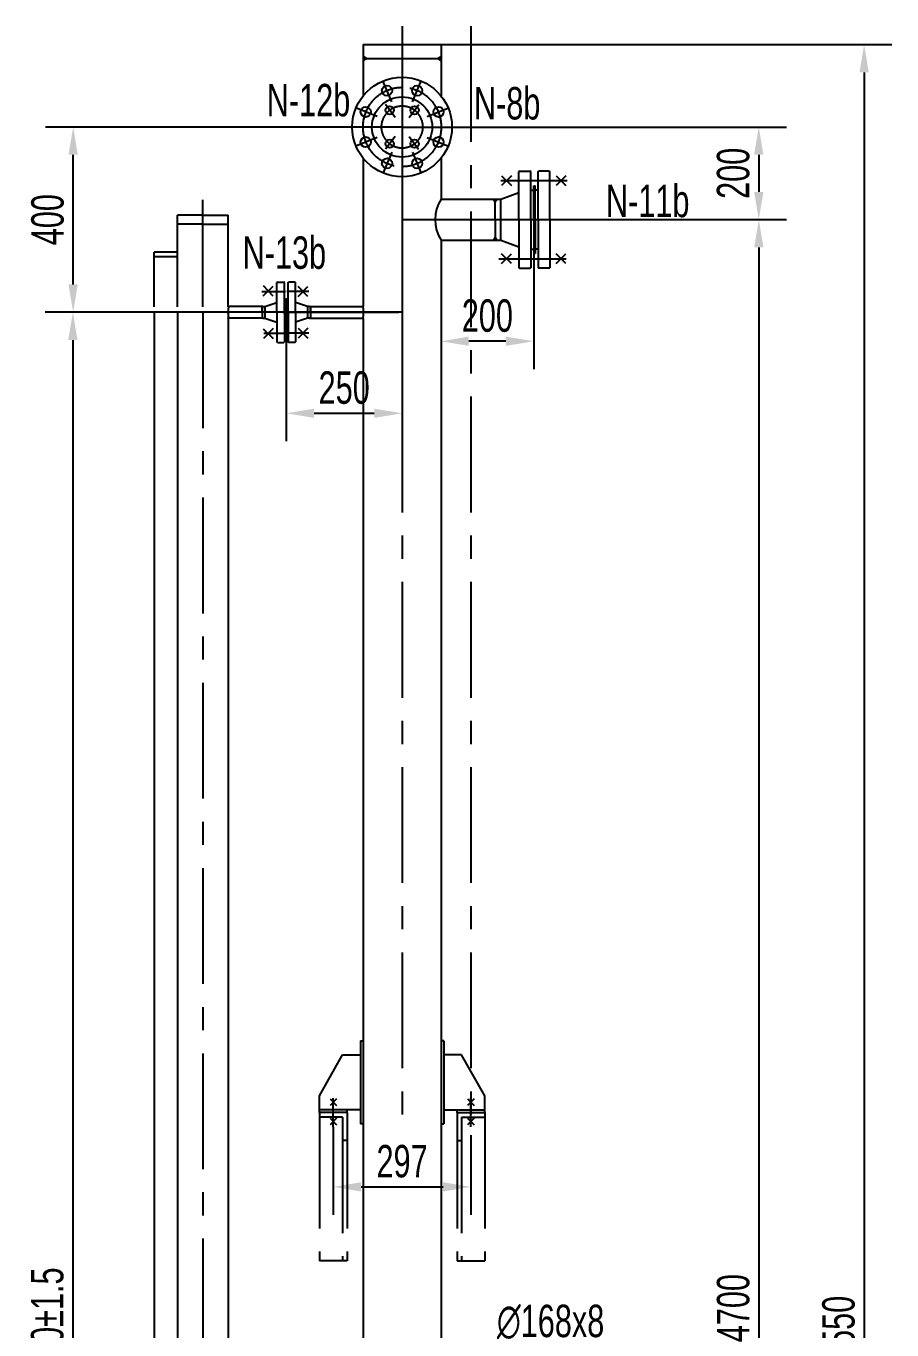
# Model space of a CAD drawing. Extents: x -2 to 23782, y -2 to 16822.
# Drawn here: x 5849 to 7718, y 4291 to 7106 of the extents above; entities that cross this region are included whole.
import ezdxf
from ezdxf.enums import TextEntityAlignment as Align

# ---------------------------------------------------------------- set-up
doc = ezdxf.new("R2010")
doc.units = 0
doc.header["$LTSCALE"] = 200
doc.header["$MEASUREMENT"] = 0
doc.linetypes.add('G', pattern=[2, 1.25, -0.25, 0.25, -0.25])
doc.linetypes.add('K', pattern=[2.5, 1.25, -0.25, 0.25, -0.25, 0.25, -0.25])
doc.layers.get('0').update_dxf_attribs({"linetype": 'CONTINUOUS'})
doc.layers.get('DEFPOINTS').update_dxf_attribs({"linetype": 'CONTINUOUS'})
for name, color, linetype in [('01', 7, 'CONTINUOUS'), ('02', 1, 'CONTINUOUS'), ('05', 4, 'G'), ('07', 6, 'K'), ('08', 1, 'CONTINUOUS'), ('11', 3, 'CONTINUOUS')]:
    doc.layers.add(name, color=color, linetype=linetype)
doc.styles.get("Standard").update_dxf_attribs({"font": 'thenor.shx', "width": 0.707, "bigfont": 'hztxt.shx'})
doc.dimstyles.new('INTE', dxfattribs={"dimscale": 20, "dimtxt": 3.5, "dimasz": 3, "dimexe": 3, "dimexo": 0, "dimgap": 1, "dimtad": 1, "dimdec": 3, "dimdsep": 46, "dimtxsty": 'Standard', "dimcen": 0, "dimclrd": 1, "dimclre": 1, "dimclrt": 3, "dimaunit": 1, "dimadec": 0, "dimazin": 0, "dimtfac": 1, "dimtdec": 4, "dimtofl": 0, "dimtmove": 0, "dimatfit": 0, "dimfxl": 0, "dimtzin": 0, "dimarcsym": 0})
doc.dimstyles.new('INTE_CIR_CIR7', dxfattribs={"dimscale": 20, "dimtxt": 3.5, "dimasz": 3, "dimexe": 3, "dimexo": 0, "dimgap": 1, "dimtad": 1, "dimtoh": 1, "dimdec": 3, "dimdsep": 46, "dimtxsty": 'Standard', "dimcen": 0, "dimclrd": 1, "dimclre": 1, "dimclrt": 3, "dimadec": 0, "dimazin": 0, "dimtfac": 1, "dimtdec": 4, "dimtmove": 0, "dimatfit": 3, "dimfxl": 0, "dimtzin": 0, "dimarcsym": 0})

# ---------------------------------------------------------------- blocks, each defined once
blk = doc.blocks.new('*D110')
at = {"color": 1, "linetype": 'ByBlock'}
for p, q in [((7638.9, 7987.6), (8114, 7987.6)), ((8054, 7927.6), (8054, 3347.6)), ((7638.9, 3287.6), (8114, 3287.6))]:
    blk.add_line(p, q, dxfattribs=at)
for points in [[(8044, 7927.6), (8064, 7927.6), (8054, 7987.6)], [(8044, 3347.6), (8064, 3347.6), (8054, 3287.6)]]:
    blk.add_solid(points, dxfattribs=at)
at = {"layer": 'DEFPOINTS', "color": 0, "linetype": 'ByBlock'}
for p in [(7638.9, 7987.6), (7638.9, 3287.6), (8054, 3287.6)]:
    blk.add_point(p, dxfattribs=at)
at = {"color": 3, "linetype": 'ByBlock', "insert": (7999, 5637.6), "char_height": 70, "attachment_point": 5, "rotation": 90}
blk.add_mtext('4700', dxfattribs=at)
blk = doc.blocks.new('*D111')
at = {"color": 1, "linetype": 'ByBlock'}
for p, q in [((7368.2, 8365.6), (8341.2, 8365.6)), ((8281.2, 8305.6), (8281.2, 2875.6)), ((7333.7, 2815.6), (8341.2, 2815.6))]:
    blk.add_line(p, q, dxfattribs=at)
for points in [[(8271.2, 8305.6), (8291.2, 8305.6), (8281.2, 8365.6)], [(8271.2, 2875.6), (8291.2, 2875.6), (8281.2, 2815.6)]]:
    blk.add_solid(points, dxfattribs=at)
at = {"layer": 'DEFPOINTS', "color": 0, "linetype": 'ByBlock'}
for p in [(7368.2, 8365.6), (7333.7, 2815.6), (8281.2, 2815.6)]:
    blk.add_point(p, dxfattribs=at)
at = {"color": 3, "linetype": 'ByBlock', "insert": (8226.2, 5590.6), "char_height": 70, "attachment_point": 5, "rotation": 90}
blk.add_mtext('5550', dxfattribs=at)
blk = doc.blocks.new('*D112')
at = {"color": 1, "linetype": 'ByBlock'}
for p, q in [((6403.3, 6487.9), (5890.2, 6487.9)), ((5950.2, 6427.9), (5950.2, 2147.9)), ((6410.6, 2087.9), (5890.2, 2087.9))]:
    blk.add_line(p, q, dxfattribs=at)
for points in [[(5940.2, 6427.9), (5960.2, 6427.9), (5950.2, 6487.9)], [(5940.2, 2147.9), (5960.2, 2147.9), (5950.2, 2087.9)]]:
    blk.add_solid(points, dxfattribs=at)
at = {"layer": 'DEFPOINTS', "color": 0, "linetype": 'ByBlock'}
for p in [(6403.3, 6487.9), (5950.2, 2087.9), (6410.6, 2087.9)]:
    blk.add_point(p, dxfattribs=at)
at = {"color": 3, "linetype": 'ByBlock', "insert": (5895.2, 4287.9), "char_height": 70, "attachment_point": 5, "rotation": 90}
blk.add_mtext('4400±1.5', dxfattribs=at)
blk = doc.blocks.new('*D121')
at = {"color": 1, "linetype": 'ByBlock'}
for p, q in [((7163.8, 8187.6), (6514.5, 8187.6)), ((6574.5, 7847.6), (6574.5, 8127.6)), ((7284.2, 7787.6), (6514.5, 7787.6))]:
    blk.add_line(p, q, dxfattribs=at)
for points in [[(6564.5, 8127.6), (6584.5, 8127.6), (6574.5, 8187.6)], [(6564.5, 7847.6), (6584.5, 7847.6), (6574.5, 7787.6)]]:
    blk.add_solid(points, dxfattribs=at)
at = {"layer": 'DEFPOINTS', "color": 0, "linetype": 'ByBlock'}
for p in [(6574.5, 8187.6), (7163.8, 8187.6), (7284.2, 7787.6)]:
    blk.add_point(p, dxfattribs=at)
at = {"color": 3, "linetype": 'ByBlock', "insert": (6519.5, 7987.6), "char_height": 70, "attachment_point": 5, "rotation": 90}
blk.add_mtext('400', dxfattribs=at)
blk = doc.blocks.new('*D122')
at = {"color": 1, "linetype": 'ByBlock'}
for p, q in [((10634.4, 8452.3), (10634.4, 7556.3)), ((10384.4, 7687.5), (10384.4, 7556.3)), ((10444.4, 7616.3), (10574.4, 7616.3))]:
    blk.add_line(p, q, dxfattribs=at)
for points in [[(10444.4, 7626.3), (10444.4, 7606.3), (10384.4, 7616.3)], [(10574.4, 7626.3), (10574.4, 7606.3), (10634.4, 7616.3)]]:
    blk.add_solid(points, dxfattribs=at)
at = {"layer": 'DEFPOINTS', "color": 0, "linetype": 'ByBlock'}
for p in [(10634.4, 8452.3), (10384.4, 7687.5), (10634.4, 7616.3)]:
    blk.add_point(p, dxfattribs=at)
at = {"color": 3, "linetype": 'ByBlock', "insert": (10509.4, 7671.3), "char_height": 70, "attachment_point": 5}
blk.add_mtext('250', dxfattribs=at)
blk = doc.blocks.new('*D123')
at = {"color": 1, "linetype": 'ByBlock'}
for p, q in [((7404.7, 8187.6), (8113.9, 8187.6)), ((8053.9, 8127.6), (8053.9, 8047.6)), ((7284.2, 7987.6), (8113.9, 7987.6))]:
    blk.add_line(p, q, dxfattribs=at)
for points in [[(8043.9, 8127.6), (8063.9, 8127.6), (8053.9, 8187.6)], [(8043.9, 8047.6), (8063.9, 8047.6), (8053.9, 7987.6)]]:
    blk.add_solid(points, dxfattribs=at)
at = {"layer": 'DEFPOINTS', "color": 0, "linetype": 'ByBlock'}
for p in [(7404.7, 8187.6), (7284.2, 7987.6), (8053.9, 7987.6)]:
    blk.add_point(p, dxfattribs=at)
at = {"color": 3, "linetype": 'ByBlock', "insert": (7998.9, 8087.6), "char_height": 70, "attachment_point": 5, "rotation": 90}
blk.add_mtext('200', dxfattribs=at)
blk = doc.blocks.new('*D379')
at = {"color": 1, "linetype": 'ByBlock'}
for p, q in [((6512.1, 4728.9), (6512.1, 4539.6)), ((6809.1, 4711), (6809.1, 4539.6)), ((6572.1, 4599.6), (6749.1, 4599.6))]:
    blk.add_line(p, q, dxfattribs=at)
for points in [[(6572.1, 4609.6), (6572.1, 4589.6), (6512.1, 4599.6)], [(6749.1, 4609.6), (6749.1, 4589.6), (6809.1, 4599.6)]]:
    blk.add_solid(points, dxfattribs=at)
at = {"layer": 'DEFPOINTS', "color": 0, "linetype": 'ByBlock'}
for p in [(6512.1, 4728.9), (6809.1, 4711), (6809.1, 4599.6)]:
    blk.add_point(p, dxfattribs=at)
at = {"color": 3, "linetype": 'ByBlock', "insert": (6660.6, 4654.6), "char_height": 70, "attachment_point": 5}
blk.add_mtext('297', dxfattribs=at)
blk = doc.blocks.new('*D380')
at = {"color": 1, "linetype": 'ByBlock'}
for p, q in [((6744.6, 4337.9), (6744.6, 4192.9)), ((6576.6, 4287.9), (6576.6, 4192.9)), ((6516.6, 4252.9), (6456.6, 4252.9)), ((6804.6, 4252.9), (7097.6, 4252.9))]:
    blk.add_line(p, q, dxfattribs=at)
for points in [[(6516.6, 4262.9), (6516.6, 4242.9), (6576.6, 4252.9)], [(6804.6, 4262.9), (6804.6, 4242.9), (6744.6, 4252.9)]]:
    blk.add_solid(points, dxfattribs=at)
at = {"layer": 'DEFPOINTS', "color": 0, "linetype": 'ByBlock'}
for p in [(6744.6, 4337.9), (6576.6, 4287.9), (6744.6, 4252.9)]:
    blk.add_point(p, dxfattribs=at)
at = {"color": 3, "linetype": 'ByBlock', "insert": (6981.1, 4307.9), "char_height": 70, "attachment_point": 5}
blk.add_mtext('∅168x8', dxfattribs=at)
blk = doc.blocks.new('*D381')
at = {"color": 1, "linetype": 'ByBlock'}
for p, q in [((6744.6, 6614.9), (6744.6, 6365.3)), ((6944.6, 6614.9), (6944.6, 6365.3)), ((6884.6, 6425.3), (6804.6, 6425.3))]:
    blk.add_line(p, q, dxfattribs=at)
for points in [[(6804.6, 6435.3), (6804.6, 6415.3), (6744.6, 6425.3)], [(6884.6, 6435.3), (6884.6, 6415.3), (6944.6, 6425.3)]]:
    blk.add_solid(points, dxfattribs=at)
at = {"layer": 'DEFPOINTS', "color": 0, "linetype": 'ByBlock'}
for p in [(6744.6, 6614.9), (6944.6, 6614.9), (6744.6, 6425.3)]:
    blk.add_point(p, dxfattribs=at)
at = {"color": 3, "linetype": 'ByBlock', "insert": (6844.6, 6480.3), "char_height": 70, "attachment_point": 5}
blk.add_mtext('200', dxfattribs=at)

msp = doc.modelspace()

# ---------------------------------------------------------------- linework, layer by layer
at = {"layer": '01'}
for p, q in [((6576.627, 7065.8518), (6744.627, 7065.8518)), ((6576.627, 7065.8518), (6576.627, 6954.9357)), ((6744.627, 7065.8518), (6744.627, 6954.9357)), ((6583.627, 7035.8518), (6576.627, 7039.8932)), ((6737.627, 7035.8518), (6744.627, 7039.8932)), ((6576.627, 7035.8518), (6744.627, 7035.8518)), ((6583.627, 7035.8518), (6576.627, 7031.8103)), ((6584.627, 7035.8518), (6583.627, 7035.8518)), ((6583.627, 7035.8518), (6584.627, 7035.8518)), ((6736.627, 7035.8518), (6737.627, 7035.8518)), ((6737.627, 7035.8518), (6744.627, 7031.8103)), ((6576.627, 6820.7679), (6576.627, 6750.8518)), ((6576.627, 6820.0394), (6576.627, 6500.3518)), ((6744.627, 6820.7679), (6744.627, 6732.3518)), ((6896.4615, 6782.7084), (6875.2483, 6761.4952)), ((6875.2483, 6782.7084), (6896.4615, 6761.4952)), ((6944.627, 6760.8518), (6947.627, 6760.8518)), ((7014.0057, 6782.7084), (6992.7925, 6761.4952)), ((6992.7925, 6782.7084), (7014.0057, 6761.4952)), ((6861.627, 6726.3518), (6858.1629, 6732.3518)), ((6861.627, 6726.3518), (6865.0911, 6732.3518)), ((6873.627, 6732.3018), (6912.627, 6746.3518)), ((6873.627, 6643.4018), (6873.627, 6732.3518)), ((6175.627, 6499.8174), (6175.627, 6697.8518)), ((6230.627, 6697.8518), (6175.627, 6697.8518)), ((6230.627, 6677.8518), (6175.627, 6677.8518)), ((6230.627, 6697.8518), (6285.627, 6697.8518)), ((6230.627, 6677.8518), (6285.627, 6677.8518)), ((6285.627, 6499.8174), (6285.627, 6697.8518)), ((6861.627, 6649.3518), (6858.1629, 6643.3518)), ((6861.627, 6649.3518), (6865.0911, 6643.3518)), ((6125.627, 6499.8174), (6125.627, 6617.8518)), ((6175.627, 6617.8518), (6125.627, 6617.8518)), ((6744.627, 6643.3518), (6744.627, 2032.3518)), ((6873.627, 6643.4018), (6912.627, 6629.3518)), ((6175.627, 6607.8518), (6125.627, 6607.8518)), ((6875.2483, 6592.9952), (6896.4615, 6614.2084)), ((6896.4615, 6592.9952), (6875.2483, 6614.2084)), ((6944.627, 6614.8518), (6947.627, 6614.8518)), ((6992.7925, 6592.9952), (7014.0057, 6614.2084)), ((7014.0057, 6592.9952), (6992.7925, 6614.2084)), ((6360.8916, 6523.52), (6382.6577, 6544.1655)), ((6382.0974, 6522.9597), (6361.4519, 6544.7258)), ((6436.1969, 6522.2452), (6457.4101, 6543.4584)), ((6457.4101, 6522.2452), (6436.1969, 6543.4584)), ((6364.627, 6500.3518), (6390.627, 6508.8518)), ((6456.627, 6500.3518), (6430.627, 6508.8518)), ((6125.627, 6487.8518), (6125.627, 1957.8518)), ((6175.627, 6487.8518), (6175.627, 1857.8518)), ((6285.627, 6487.8518), (6285.627, 2099.8174)), ((6360.359, 6500.3518), (6285.7111, 6500.3518)), ((6360.359, 6475.3518), (6285.7111, 6475.3518)), ((6364.627, 6500.3518), (6364.627, 6475.3518)), ((6364.627, 6475.3518), (6390.627, 6466.8518)), ((6456.627, 6475.3518), (6430.627, 6466.8518)), ((6456.627, 6500.3518), (6456.627, 6475.3518)), ((6460.8949, 6500.3518), (6576.627, 6500.3518)), ((6460.8949, 6475.3518), (6576.627, 6475.3518)), ((6576.627, 6475.3518), (6576.627, 2100.3518)), ((6576.627, 6475.3518), (6576.627, 6387.8518)), ((6360.8916, 6452.1836), (6382.6577, 6431.538)), ((6382.0974, 6452.7438), (6361.4519, 6430.9778)), ((6457.4101, 6453.4584), (6436.1969, 6432.2452)), ((6436.1969, 6453.4584), (6457.4101, 6432.2452)), ((6570.627, 4914.8483), (6570.627, 4735.8483)), ((6750.627, 4914.8483), (6750.627, 4735.8483)), ((6505.1659, 4789.3511), (6519.3081, 4775.209)), ((6519.3081, 4789.3511), (6505.1659, 4775.209)), ((6816.088, 4789.3511), (6801.9459, 4775.209)), ((6801.9459, 4789.3511), (6816.088, 4775.209)), ((6505.1659, 4747.925), (6519.3081, 4733.7828)), ((6519.3081, 4747.925), (6505.1659, 4733.7828)), ((6816.088, 4747.925), (6801.9459, 4733.7828)), ((6801.9459, 4747.925), (6816.088, 4733.7828))]:
    msp.add_line(p, q, dxfattribs=at)
at = {"layer": '01', "ltscale": 2}
for p, q in [((6913.627, 6792.8518), (6912.627, 6791.8518)), ((6912.627, 6687.8518), (6912.627, 6791.8518)), ((6913.627, 6792.8518), (6937.227, 6792.8518)), ((6938.227, 6791.8518), (6937.227, 6792.8518)), ((6938.227, 6687.8518), (6938.227, 6791.8518)), ((6954.027, 6791.8518), (6955.027, 6792.8518)), ((6954.027, 6687.8518), (6954.027, 6791.8518)), ((6978.627, 6792.8518), (6955.027, 6792.8518)), ((6978.627, 6792.8518), (6979.627, 6791.8518)), ((6979.627, 6687.8518), (6979.627, 6791.8518)), ((6944.627, 6687.8518), (6944.627, 6760.8518)), ((6947.627, 6687.8518), (6947.627, 6760.8518)), ((6744.627, 6732.3518), (6873.627, 6732.3518)), ((6938.227, 6751.3518), (6944.627, 6751.3518)), ((6954.027, 6751.3518), (6947.627, 6751.3518)), ((6861.627, 6687.8518), (6861.627, 6726.3518)), ((6861.627, 6687.8518), (6861.627, 6649.3518)), ((6912.627, 6687.8518), (6912.627, 6583.8518)), ((6938.227, 6687.8518), (6938.227, 6583.8518)), ((6944.627, 6687.8518), (6944.627, 6614.8518)), ((6947.627, 6687.8518), (6947.627, 6614.8518)), ((6954.027, 6687.8518), (6954.027, 6583.8518)), ((6979.627, 6687.8518), (6979.627, 6583.8518)), ((6744.627, 6643.3518), (6873.627, 6643.3518)), ((6938.227, 6624.3518), (6944.627, 6624.3518)), ((6954.027, 6624.3518), (6947.627, 6624.3518)), ((6913.627, 6582.8518), (6912.627, 6583.8518)), ((6913.627, 6582.8518), (6937.227, 6582.8518)), ((6938.227, 6583.8518), (6937.227, 6582.8518)), ((6954.027, 6583.8518), (6955.027, 6582.8518)), ((6978.627, 6582.8518), (6955.027, 6582.8518)), ((6978.627, 6582.8518), (6979.627, 6583.8518)), ((6570.627, 4914.8483), (6576.627, 4914.8483)), ((6750.627, 4914.8483), (6744.627, 4914.8483)), ((6482.127, 4795.8483), (6532.127, 4884.8483)), ((6532.127, 4884.8483), (6570.627, 4884.8483)), ((6789.127, 4884.8483), (6750.627, 4884.8483)), ((6839.127, 4795.8483), (6789.127, 4884.8483)), ((6482.127, 4759.8483), (6482.127, 4795.8483)), ((6839.127, 4759.8483), (6839.127, 4795.8483)), ((6570.627, 4765.8483), (6482.127, 4765.8483)), ((6542.127, 4759.8483), (6482.127, 4759.8483)), ((6542.127, 4759.8483), (6542.127, 4765.8483)), ((6750.627, 4765.8483), (6839.127, 4765.8483)), ((6779.127, 4759.8483), (6779.127, 4765.8483)), ((6779.127, 4759.8483), (6839.127, 4759.8483)), ((6576.627, 4735.8483), (6570.627, 4735.8483)), ((6744.627, 4735.8483), (6750.627, 4735.8483))]:
    msp.add_line(p, q, dxfattribs=at)
at = {"layer": '01', "ltscale": 0.5}
for p, q in [((6391.627, 6552.8518), (6390.627, 6551.8518)), ((6390.627, 6487.8518), (6390.627, 6551.8518)), ((6391.627, 6552.8518), (6405.627, 6552.8518)), ((6406.627, 6551.8518), (6405.627, 6552.8518)), ((6406.627, 6487.8518), (6406.627, 6551.8518)), ((6414.627, 6551.8518), (6415.627, 6552.8518)), ((6414.627, 6487.8518), (6414.627, 6551.8518)), ((6429.627, 6552.8518), (6415.627, 6552.8518)), ((6429.627, 6552.8518), (6430.627, 6551.8518)), ((6430.627, 6487.8518), (6430.627, 6551.8518)), ((6406.627, 6515.8518), (6410.627, 6515.8518)), ((6414.627, 6515.8518), (6410.627, 6515.8518)), ((6410.627, 6487.8518), (6410.627, 6515.8518)), ((6410.627, 6487.8518), (6410.627, 6515.8518)), ((6358.627, 6487.8518), (6358.627, 6500.3518)), ((6358.627, 6500.3518), (6358.627, 6475.3518)), ((6360.359, 6500.3518), (6364.627, 6500.3518)), ((6360.359, 6475.3518), (6364.627, 6475.3518)), ((6390.627, 6487.8518), (6390.627, 6423.8518)), ((6406.627, 6487.8518), (6406.627, 6423.8518)), ((6410.627, 6487.8518), (6410.627, 6459.8518)), ((6410.627, 6487.8518), (6410.627, 6459.8518)), ((6414.627, 6487.8518), (6414.627, 6423.8518)), ((6430.627, 6487.8518), (6430.627, 6423.8518)), ((6460.8949, 6500.3518), (6456.627, 6500.3518)), ((6460.8949, 6475.3518), (6456.627, 6475.3518)), ((6462.627, 6500.3518), (6462.627, 6475.3518)), ((6462.627, 6487.8518), (6462.627, 6500.3518)), ((6406.627, 6459.8518), (6410.627, 6459.8518)), ((6414.627, 6459.8518), (6410.627, 6459.8518)), ((6391.627, 6422.8518), (6390.627, 6423.8518)), ((6391.627, 6422.8518), (6405.627, 6422.8518)), ((6406.627, 6423.8518), (6405.627, 6422.8518)), ((6414.627, 6423.8518), (6415.627, 6422.8518)), ((6429.627, 6422.8518), (6415.627, 6422.8518)), ((6429.627, 6422.8518), (6430.627, 6423.8518))]:
    msp.add_line(p, q, dxfattribs=at)
at = {"layer": '01'}
for centre, radius in [((6660.627, 6887.8518), 107.5), ((6628.0989, 6966.3815), 11), ((6693.1551, 6966.3815), 11), ((6582.0972, 6920.3798), 11), ((6660.627, 6887.8518), 65), ((6633.8417, 6924.0118), 9), ((6687.4122, 6924.0118), 9), ((6739.1567, 6920.3798), 11), ((6582.0972, 6855.3237), 11), ((6633.8417, 6851.6917), 9), ((6687.4122, 6851.6917), 9), ((6739.1567, 6855.3237), 11), ((6628.0989, 6809.322), 11), ((6693.1551, 6809.322), 11)]:
    msp.add_circle(centre, radius, dxfattribs=at)
for centre, radius, start, end in [((6815.9088, 6687.8518), 84.0319, 148.0241996, 211.9758004), ((6363.3361, 6487.8518), 78.625, 170.8521575, 189.1478425), ((6499.002, 6487.8518), 78.625, 350.8521575, 9.1478425)]:
    msp.add_arc(centre, radius, start, end, dxfattribs=at)
at = {"layer": '05'}
for p, q in [((6660.627, 7105.7709), (6660.627, 4711.0409)), ((6809.127, 7105.7709), (6809.127, 4711.0409)), ((6638.2251, 6941.9347), (6619.2007, 6987.8637)), ((6660.627, 7000.3869), (6660.627, 6763.6124)), ((6683.0289, 6941.9347), (6702.0533, 6987.8637)), ((6660.627, 6956.6054), (6660.627, 6816.575)), ((6606.544, 6910.2537), (6560.615, 6929.2781)), ((6645.541, 6908.2179), (6624.6206, 6936.4604)), ((6675.713, 6908.2179), (6696.6334, 6936.4604)), ((6714.7099, 6910.2537), (6760.6389, 6929.2781)), ((6660.627, 6887.8518), (6540.1976, 6887.8518)), ((6660.627, 6887.8518), (6781.0564, 6887.8518)), ((6606.544, 6865.4499), (6560.615, 6846.4255)), ((6645.541, 6867.4856), (6624.9428, 6839.6781)), ((6675.713, 6867.4856), (6696.3112, 6839.6781)), ((6714.7099, 6865.4499), (6760.6389, 6846.4255)), ((6638.2251, 6833.7688), (6619.2007, 6787.8398)), ((6683.0289, 6833.7688), (6702.0533, 6787.8398)), ((6230.627, 6499.8174), (6230.627, 6730.5669)), ((6660.627, 6687.8518), (7015.23, 6687.8518)), ((6230.627, 6487.8518), (6230.627, 1771.5538)), ((6403.2656, 6487.8518), (6660.627, 6487.8518))]:
    msp.add_line(p, q, dxfattribs=at)
at = {"layer": '05', "ltscale": 2}
for p, q in [((6873.8699, 6772.1018), (7016.9977, 6772.1018)), ((6869.6291, 6603.6018), (7014.8773, 6603.6018)), ((6512.127, 4728.9126), (6512.127, 4790.8783)), ((6809.127, 4728.9126), (6809.127, 4790.8783))]:
    msp.add_line(p, q, dxfattribs=at)
at = {"layer": '05', "ltscale": 0.5}
for p, q in [((6358.2027, 6532.8518), (6409.2825, 6532.8518)), ((6459.3119, 6532.8518), (6411.9714, 6532.8518)), ((6361.9421, 6442.8518), (6409.2825, 6442.8518)), ((6459.3119, 6442.8518), (6411.9714, 6442.8518))]:
    msp.add_line(p, q, dxfattribs=at)
at = {"layer": '05'}
for radius, start, end in [(85, 90, 270), (85, 270, 90), (45, 90, 270), (45, 270, 90)]:
    msp.add_arc((6660.627, 6887.8518), radius, start, end, dxfattribs=at)
at = {"layer": '07'}
for p, q in [((6482.127, 4759.8483), (6482.127, 4439.8483)), ((6542.127, 4759.8483), (6542.127, 4439.8483)), ((6779.127, 4759.8483), (6779.127, 4439.8483)), ((6839.127, 4759.8483), (6839.127, 4439.8483)), ((6532.127, 4749.8483), (6532.127, 4439.8483)), ((6789.127, 4749.8483), (6789.127, 4439.8483)), ((6542.127, 4439.8483), (6482.127, 4439.8483)), ((6779.127, 4439.8483), (6839.127, 4439.8483))]:
    msp.add_line(p, q, dxfattribs=at)
at = {"layer": '07', "ltscale": 2}
for p, q in [((6532.127, 4749.8483), (6482.127, 4749.8483)), ((6789.127, 4749.8483), (6839.127, 4749.8483)), ((6542.127, 4699.8483), (6532.127, 4699.8483)), ((6779.127, 4699.8483), (6789.127, 4699.8483))]:
    msp.add_line(p, q, dxfattribs=at)
at = {"layer": '08'}
for p, q in [((6535.6118, 6887.8518), (6450.2832, 6887.8518)), ((6820.7378, 6887.8518), (6883.8384, 6887.8518)), ((6285.627, 6475.3518), (6285.627, 6475.8861)), ((6410.627, 6459.8518), (6410.627, 6341.0595))]:
    msp.add_line(p, q, dxfattribs=at)

# ---------------------------------------------------------------- texts
at = {"layer": '02', "width": 0.633862}
for p, p2 in [((6946.9698, 6662.3397), (6946.9824, 6662.3397)), ((6405.3777, 6499.6153), (6405.3903, 6499.6153)), ((6207.9812, 4527.1348), (6207.9938, 4527.1348))]:
    msp.add_text('●', height=0.02, dxfattribs=at).set_placement(p, p2, align=Align.FIT)
at = {"layer": '11', "width": 0.707}
for s, p in [('N-12b', (6368.5023, 6910.8854)), ('N-8b', (6815.5766, 6904.1577)), ('N-11b', (7100.4836, 6693.3215)), ('N-13b', (6316.4112, 6581.6741))]:
    msp.add_text(s, height=70, dxfattribs=at).set_placement(p)

# ---------------------------------------------------------------- dimensions: what is measured, and where the dimension line sits
at = {"layer": '08'}
dim = msp.add_linear_dim(base=(6660.627, 6269.8502), p1=(6410.627, 6341.0595), p2=(6660.627, 7105.7709), dimstyle='INTE', override={"dimtmove": 1, "dimatfit": 3}, dxfattribs=at)
dim.commit()
dim.dimension.update_dxf_attribs({"geometry": '*D122', "text_midpoint": (6535.627, 6324.8571), "insert": (-3973.7522, -1346.4847)})
for base, p1, p2, picture, middle in [((7657.5353, 1515.8518), (6744.627, 7065.8518), (6710.127, 1515.8518), '*D111', (7602.5353, 4290.8518)), ((5950.9092, 6887.8518), (6660.627, 6487.8518), (6540.1976, 6887.8518), '*D121', (5895.9092, 6687.8518)), ((7430.2743, 6687.8518), (6781.0564, 6887.8518), (6660.627, 6687.8518), '*D123', (7375.2674, 6787.8518)), ((7430.3841, 1987.8518), (7015.23, 6687.8518), (7015.23, 1987.8518), '*D110', (7375.3841, 4337.8518))]:
    dim = msp.add_linear_dim(base=base, p1=p1, p2=p2, angle=90, dimstyle='INTE', override={"dimtmove": 1, "dimatfit": 3}, dxfattribs=at)
    dim.commit()
    dim.dimension.update_dxf_attribs({"geometry": picture, "text_midpoint": middle, "insert": (-623.6211, -1299.7638)})
for base, p1, p2, picture, middle in [((6744.627, 6425.3299), (6944.627, 6614.8518), (6744.627, 6614.8518), '*D381', (6844.627, 6480.3368)), ((6809.127, 4599.5923), (6512.127, 4728.9126), (6809.127, 4711.0409), '*D379', (6660.627, 4654.5992))]:
    dim = msp.add_linear_dim(base=base, p1=p1, p2=p2, dimstyle='INTE_CIR_CIR7', override={"dimtoh": 0, "dimtofl": 0, "dimatfit": 0}, dxfattribs=at)
    dim.commit()
    dim.dimension.update_dxf_attribs({"geometry": picture, "text_midpoint": middle})
dim = msp.add_linear_dim(base=(5950.191, 2087.8518), p1=(6403.2656, 6487.8518), p2=(6410.627, 2087.8518), angle=270, text='<>%%p1.5', dimstyle='INTE', override={"dimtmove": 1, "dimatfit": 3}, dxfattribs=at)
dim.commit()
dim.dimension.update_dxf_attribs({"geometry": '*D112', "text_midpoint": (5895.191, 4287.8518)})
dim = msp.add_linear_dim(base=(6744.627, 4252.9251), p1=(6576.627, 4287.8518), p2=(6744.627, 4337.8518), text='%%c168x8', dimstyle='INTE_CIR_CIR7', override={"dimtoh": 0, "dimtofl": 0, "dimatfit": 0}, dxfattribs=at)
dim.commit()
dim.dimension.update_dxf_attribs({"geometry": '*D380', "text_midpoint": (6981.1325, 4307.9251)})

doc.saveas('drawing.dxf')
